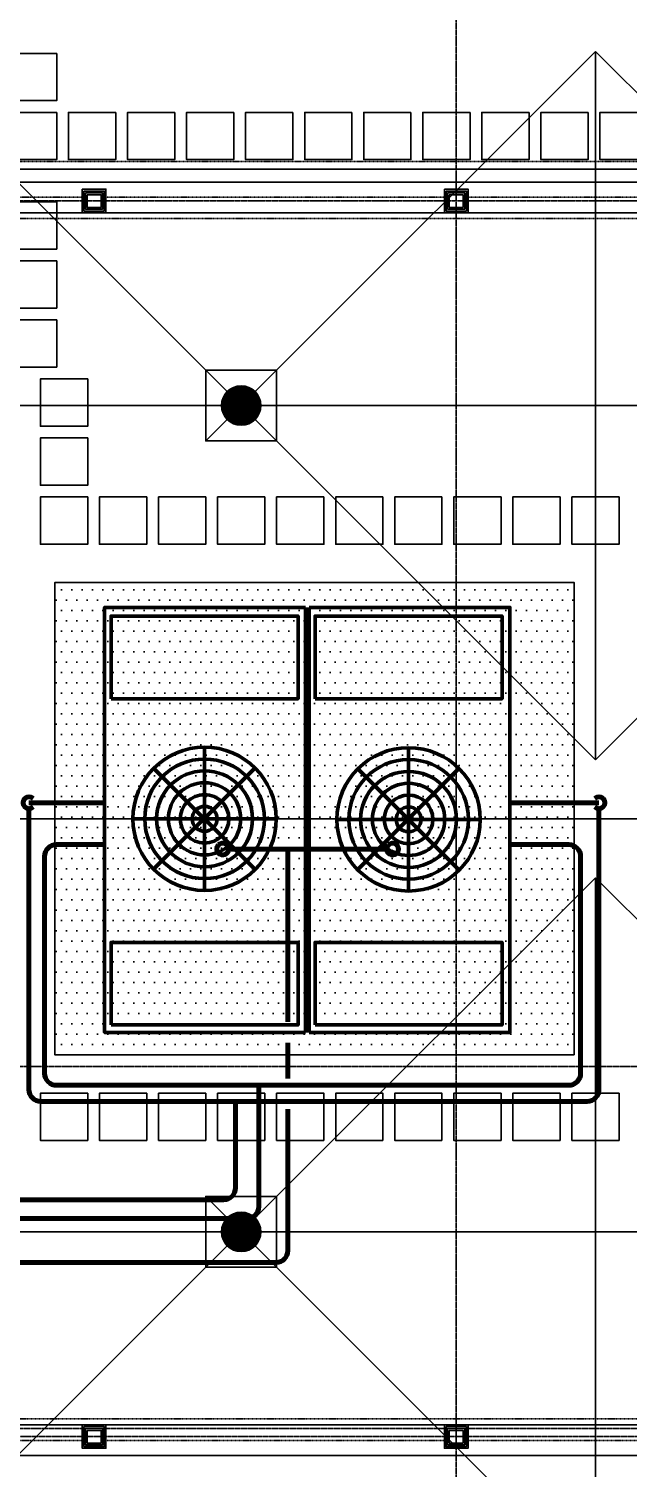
# Model space of a CAD drawing. Header units: inches. Extents: x 2704 to 6134, y 5265 to 7121.
# Drawn here: x 5106 to 5410, y 5670 to 6402 of the extents above; entities that cross this region are included whole.
import ezdxf

# ---------------------------------------------------------------- set-up
doc = ezdxf.new("R2010")
doc.units = ezdxf.units.IN
doc.header["$MEASUREMENT"] = 0
doc.header["$PDMODE"] = 34
doc.header["$PDSIZE"] = -5
doc.linetypes.add('CENTER2', pattern=[1.125, 0.75, -0.125, 0.125, -0.125])
doc.linetypes.add('HIDDEN2', pattern=[0.1875, 0.125, -0.0625])
doc.layers.get('0').update_dxf_attribs({"linetype": 'CONTINUOUS'})
doc.layers.get('DEFPOINTS').update_dxf_attribs({"linetype": 'CONTINUOUS'})
for name, color, linetype in [('A_0_BLDGRD', 66, 'CENTER2'), ('A_0_DIMTXT_MAIN', 4, 'CONTINUOUS'), ('A_9_SCREEN WALL', 32, 'CONTINUOUS'), ('A_MS_DRAINS', 7, 'CONTINUOUS'), ('A_MS_HATCH', 6, 'CONTINUOUS'), ('A_MS_HVAC', 2, 'CONTINUOUS'), ('A_MS_PAVERS', 1, 'CONTINUOUS'), ('A_MS_SLOPE_H', 3, 'CONTINUOUS'), ('A_MS_SLOPE_V', 1, 'CONTINUOUS'), ('columns', 2, 'CONTINUOUS')]:
    doc.layers.add(name, color=color, linetype=linetype)
doc.layers.add('M-Hvac-Eqpm', color=34, linetype='CONTINUOUS', lineweight=50)
doc.layers.add('M-Refg-Pipe', color=9, linetype='CONTINUOUS', lineweight=70)
doc.styles.add('ARCHITXT', font='architxt.shx')
doc.dimstyles.new('TICK', dxfattribs={"dimscale": 96, "dimtxt": 0.09375, "dimasz": 0.09375, "dimexe": 0.125, "dimexo": 0.125, "dimgap": 0.0625, "dimtad": 1, "dimdec": 6, "dimzin": 3, "dimdsep": 46, "dimlunit": 4, "dimtxsty": 'ARCHITXT', "dimblk1": 'ARCHTICK', "dimblk2": 'ARCHTICK', "dimsah": 1, "dimcen": 0, "dimdle": 0.125, "dimclrd": 256, "dimclre": 256, "dimclrt": 256, "dimadec": 0, "dimazin": 0, "dimtfac": 1, "dimtdec": 6, "dimtmove": 2, "dimatfit": 3, "dimldrblk": 'ARCHTICK', "dimfxl": 1, "dimfrac": 2, "dimtolj": 1, "dimtzin": 3, "dimarcsym": 0})
pattern_1 = [(180, (11635, 0), (-2.625, 5.25), [0, -5.25])]

# ---------------------------------------------------------------- blocks, each defined once
blk = doc.blocks.new('_ARCHTICK')
at = {"color": 0, "linetype": 'ByBlock', "const_width": 0.15}
blk.add_lwpolyline([(-0.5, -0.5), (0.5, 0.5)], dxfattribs=at)
blk = doc.blocks.new('*D28')
at = {"layer": 'A_0_DIMTXT_MAIN', "lineweight": -2, "transparency": 16777216}
for p, q in [((6063, 6702), (6063, 5298)), ((5715, 6690), (6075, 6690)), ((5355, 5310), (6075, 5310))]:
    blk.add_line(p, q, dxfattribs=at)
at = {"layer": 'DEFPOINTS', "color": 0, "transparency": 16777216}
for p in [(5703, 6690), (5343, 5310), (6063, 5310)]:
    blk.add_point(p, dxfattribs=at)
at = {"layer": 'A_0_DIMTXT_MAIN', "lineweight": -2, "transparency": 16777216, "xscale": 9, "yscale": 9, "zscale": 9}
for p, rotation in [((6063, 6690), 90), ((6063, 5310), 270)]:
    blk.add_blockref('_ARCHTICK', p, dxfattribs=dict(at, rotation=rotation))
at = {"layer": 'A_0_DIMTXT_MAIN', "transparency": 16777216, "insert": (6051.64, 6000), "char_height": 9, "attachment_point": 5, "rotation": 90, "style": 'ARCHITXT'}
blk.add_mtext('\\A1;115\'-0"', dxfattribs=at)
blk = doc.blocks.new('RD-20DIA')
at = {"layer": 'A_MS_HATCH'}
h = blk.add_hatch(dxfattribs=at)
h.set_pattern_fill('ANSI37', color=256, scale=4, angle=90, style=0)
h.set_pattern_definition([(135, (-6240, -5706), (-0.35355339, -0.35355339), []), (225, (-6240, -5706), (0.35355339, -0.35355339), [])])
edge = h.paths.add_edge_path()
edge.add_arc((0, 0), 10, 0, 360)
at = {"layer": 'A_MS_DRAINS', "color": 30}
for p, q in [((-18, -18), (18, 18)), ((18, -18), (-18, 18))]:
    blk.add_line(p, q, dxfattribs=at)
at = {"layer": 'A_MS_DRAINS'}
blk.add_lwpolyline([(18, -18), (-18, -18), (-18, 18), (18, 18)], close=True, dxfattribs=at)
blk.add_circle((0, 0), 10, dxfattribs=at)
blk = doc.blocks.new('GDIMARR')
blk.add_solid([(-1, 0.17), (-1, -0.17), (0, 0)])

msp = doc.modelspace()

# ---------------------------------------------------------------- hatches: boundary and pattern name
at = {"layer": 'A_MS_HVAC'}
h = msp.add_hatch(dxfattribs=at)
h.set_pattern_fill('DOTS', color=6, scale=84, style=0)
h.set_pattern_definition([(180, (12027, 1440), (-2.625, 5.25), [0, -5.25])])
h.paths.add_polyline_path([(4399.8997987, 6153.5), (4519.8997987, 6153.5), (4519.8997987, 6082.5), (4399.8997987, 6082.5)])
h.paths.add_polyline_path([(4399.8997987, 6082.5), (4363.8997987, 6082.5), (4363.8997987, 6153.5), (4399.8997987, 6153.5)])
h.paths.add_polyline_path([(4399.8997987, 6153.5), (4399.8997987, 6245.5), (4519.8997987, 6245.5), (4519.8997987, 6153.5)])
h.paths.add_polyline_path([(4469.1389205, 6220.3217166), (4469.1389205, 6229.3217166), (4445.1389205, 6229.3217166), (4445.1389205, 6220.3217166)], flags=16)
h.paths.add_polyline_path([(4399.8997987, 6245.5), (4399.8997987, 6305.5), (4519.8997987, 6305.5), (4519.8997987, 6245.5)])
h.paths.add_polyline_path([(5255.1016635, 6119.4439459), (5239.7188063, 6119.4439459), (5239.7188063, 6126.6439459), (5255.1016635, 6126.6439459)], flags=9)
h = msp.add_hatch(dxfattribs=at)
h.set_pattern_fill('DOTS', color=6, scale=84, style=0)
h.set_pattern_definition(pattern_1)
h.paths.add_polyline_path([(5383, 5880), (5119, 5880), (5119, 6120), (5383, 6120)])
h = msp.add_hatch(dxfattribs=at)
h.set_pattern_fill('DOTS', color=6, scale=84, style=0)
h.set_pattern_definition(pattern_1)
h.paths.add_polyline_path([(5263, 5880), (5239, 5880), (5239, 6120), (5263, 6120)])
h = msp.add_hatch(dxfattribs=at)
h.set_pattern_fill('DOTS', color=6, scale=84, style=0)
h.set_pattern_definition(pattern_1)
h.paths.add_polyline_path([(5383, 5880), (5263, 5880), (5263, 6120), (5383, 6120)])

# ---------------------------------------------------------------- linework, layer by layer
at = {"layer": 'A_0_BLDGRD'}
for p, q in [((5323, 6670), (5323, 5330)), ((3155, 6210), (5683, 6210)), ((3155, 5874), (5683, 5874)), ((3155, 5790), (5683, 5790)), ((3155, 5690), (5711, 5690))]:
    msp.add_line(p, q, dxfattribs=at)
at = {"layer": 'A_9_SCREEN WALL', "linetype": 'HIDDEN2'}
msp.add_line((5711.125, 6334.125), (4218.875, 6334.125), dxfattribs=at)
at = {"layer": 'A_9_SCREEN WALL'}
for p, q in [((5707.125, 6330.125), (4222.875, 6330.125)), ((5055.75, 6323.625), (5700.625, 6323.625)), ((5055.75, 5676.375), (5700.625, 5676.375))]:
    msp.add_line(p, q, dxfattribs=at)
at = {"layer": 'A_9_SCREEN WALL', "color": 66, "linetype": 'CENTER2'}
for p, q in [((4233.8817138, 6314), (5693, 6314)), ((5692.2093789, 5686), (4233.8817138, 5686))]:
    msp.add_line(p, q, dxfattribs=at)
at = {"layer": 'A_9_SCREEN WALL', "color": 2, "linetype": 'HIDDEN2'}
for p, q in [((5133, 6315.9970115), (4965, 6315.9970115)), ((5317, 6315.9970115), (5145, 6315.9970115)), ((5497, 6315.9970115), (5329, 6315.9970115)), ((5133, 5684.0029885), (4965, 5684.0029885)), ((5317, 5684.0029885), (5145, 5684.0029885)), ((5497, 5684.0029885), (5329, 5684.0029885))]:
    msp.add_line(p, q, dxfattribs=at)
at = {"layer": 'A_9_SCREEN WALL', "color": 2}
for points in [[(5133, 6320.0029885), (5145, 6320.0029885), (5145, 6307.9970115), (5133, 6307.9970115)], [(5133.8817138, 6319.0473235), (5144.2093789, 6319.0473235), (5144.2093789, 6308.8455662), (5133.8817138, 6308.8455662)], [(5317, 6320.0029885), (5329, 6320.0029885), (5329, 6307.9970115), (5317, 6307.9970115)], [(5317.8817138, 6319.0473235), (5328.2093789, 6319.0473235), (5328.2093789, 6308.8455662), (5317.8817138, 6308.8455662)], [(5133, 5692.0029885), (5145, 5692.0029885), (5145, 5679.9970115), (5133, 5679.9970115)], [(5133.8817138, 5691.0473235), (5144.2093789, 5691.0473235), (5144.2093789, 5680.8455662), (5133.8817138, 5680.8455662)], [(5317, 5692.0029885), (5329, 5692.0029885), (5329, 5679.9970115), (5317, 5679.9970115)], [(5317.8817138, 5691.0473235), (5328.2093789, 5691.0473235), (5328.2093789, 5680.8455662), (5317.8817138, 5680.8455662)]]:
    msp.add_lwpolyline(points, close=True, dxfattribs=at)
at = {"layer": 'A_9_SCREEN WALL'}
msp.add_lwpolyline([(5057.75, 6307.9970115), (5681, 6307.9970115), (5681, 5692.0029885), (5057.75, 5692.0029885)], dxfattribs=at)
at = {"layer": 'A_9_SCREEN WALL', "linetype": 'HIDDEN2'}
msp.add_lwpolyline([(5055.75, 6304.9970115), (5678, 6304.9970115), (5678, 5695.0029885), (5055.75, 5695.0029885)], dxfattribs=at)
at = {"layer": 'A_MS_HVAC'}
msp.add_line((5323, 6051), (5323, 5949), dxfattribs=at)
msp.add_lwpolyline([(5383, 5880), (5119, 5880), (5119, 6120), (5383, 6120)], close=True, dxfattribs=at)
at = {"layer": 'A_MS_PAVERS'}
for points in [[(5120, 6389), (5096, 6389), (5096, 6365), (5120, 6365)], [(5120, 6359), (5096, 6359), (5096, 6335), (5120, 6335)], [(5150, 6359), (5126, 6359), (5126, 6335), (5150, 6335)], [(5180, 6359), (5156, 6359), (5156, 6335), (5180, 6335)], [(5210, 6359), (5186, 6359), (5186, 6335), (5210, 6335)], [(5240, 6359), (5216, 6359), (5216, 6335), (5240, 6335)], [(5270, 6359), (5246, 6359), (5246, 6335), (5270, 6335)], [(5300, 6359), (5276, 6359), (5276, 6335), (5300, 6335)], [(5330, 6359), (5306, 6359), (5306, 6335), (5330, 6335)], [(5360, 6359), (5336, 6359), (5336, 6335), (5360, 6335)], [(5390, 6359), (5366, 6359), (5366, 6335), (5390, 6335)], [(5420, 6359), (5396, 6359), (5396, 6335), (5420, 6335)], [(5120, 6313.5190634), (5096, 6313.5190634), (5096, 6289.5190634), (5120, 6289.5190634)], [(5120, 6283.5190634), (5096, 6283.5190634), (5096, 6259.5190634), (5120, 6259.5190634)], [(5120, 6253.5190634), (5096, 6253.5190634), (5096, 6229.5190634), (5120, 6229.5190634)], [(5135.75, 6223.5190634), (5111.75, 6223.5190634), (5111.75, 6199.5190634), (5135.75, 6199.5190634)], [(5135.75, 6193.5190634), (5111.75, 6193.5190634), (5111.75, 6169.5190634), (5135.75, 6169.5190634)], [(5135.75, 6163.5190634), (5111.75, 6163.5190634), (5111.75, 6139.5190634), (5135.75, 6139.5190634)], [(5165.75, 6163.5190634), (5141.75, 6163.5190634), (5141.75, 6139.5190634), (5165.75, 6139.5190634)], [(5195.75, 6163.5190634), (5171.75, 6163.5190634), (5171.75, 6139.5190634), (5195.75, 6139.5190634)], [(5225.75, 6163.5190634), (5201.75, 6163.5190634), (5201.75, 6139.5190634), (5225.75, 6139.5190634)], [(5255.75, 6163.5190634), (5231.75, 6163.5190634), (5231.75, 6139.5190634), (5255.75, 6139.5190634)], [(5285.75, 6163.5190634), (5261.75, 6163.5190634), (5261.75, 6139.5190634), (5285.75, 6139.5190634)], [(5315.75, 6163.5190634), (5291.75, 6163.5190634), (5291.75, 6139.5190634), (5315.75, 6139.5190634)], [(5345.75, 6163.5190634), (5321.75, 6163.5190634), (5321.75, 6139.5190634), (5345.75, 6139.5190634)], [(5375.75, 6163.5190634), (5351.75, 6163.5190634), (5351.75, 6139.5190634), (5375.75, 6139.5190634)], [(5405.75, 6163.5190634), (5381.75, 6163.5190634), (5381.75, 6139.5190634), (5405.75, 6139.5190634)], [(5135.75, 5836.4809366), (5111.75, 5836.4809366), (5111.75, 5860.4809366), (5135.75, 5860.4809366)], [(5165.75, 5836.4809366), (5141.75, 5836.4809366), (5141.75, 5860.4809366), (5165.75, 5860.4809366)], [(5195.75, 5836.4809366), (5171.75, 5836.4809366), (5171.75, 5860.4809366), (5195.75, 5860.4809366)], [(5225.75, 5836.4809366), (5201.75, 5836.4809366), (5201.75, 5860.4809366), (5225.75, 5860.4809366)], [(5255.75, 5836.4809366), (5231.75, 5836.4809366), (5231.75, 5860.4809366), (5255.75, 5860.4809366)], [(5285.75, 5836.4809366), (5261.75, 5836.4809366), (5261.75, 5860.4809366), (5285.75, 5860.4809366)], [(5315.75, 5836.4809366), (5291.75, 5836.4809366), (5291.75, 5860.4809366), (5315.75, 5860.4809366)], [(5345.75, 5836.4809366), (5321.75, 5836.4809366), (5321.75, 5860.4809366), (5345.75, 5860.4809366)], [(5375.75, 5836.4809366), (5351.75, 5836.4809366), (5351.75, 5860.4809366), (5375.75, 5860.4809366)], [(5405.75, 5836.4809366), (5381.75, 5836.4809366), (5381.75, 5860.4809366), (5405.75, 5860.4809366)]]:
    msp.add_lwpolyline(points, close=True, dxfattribs=at)
at = {"layer": 'A_MS_SLOPE_H'}
for p, q in [((5393.75, 6390), (5393.75, 6030)), ((5057.75, 6210), (5693, 6210)), ((5687.5013528, 6000), (4575, 6000)), ((5393.75, 5610), (5393.75, 5970)), ((5057.75, 5790), (5693, 5790))]:
    msp.add_line(p, q, dxfattribs=at)
at = {"layer": 'A_MS_SLOPE_V'}
for p, q in [((4816.375, 6607.375), (5195.75, 6228)), ((5393.75, 6390), (5231.75, 6228)), ((5555.75, 6228), (5393.75, 6390)), ((5393.75, 6030), (5231.75, 6192)), ((5555.75, 6192), (5393.75, 6030)), ((5393.75, 5970), (5231.75, 5808)), ((5555.75, 5808), (5393.75, 5970)), ((4816.375, 5392.625), (5195.75, 5772)), ((5393.75, 5610), (5231.75, 5772))]:
    msp.add_line(p, q, dxfattribs=at)
at = {"layer": 'columns'}
for points in [[(5134.6086125, 6318.0823612), (5143.3171626, 6318.0823612), (5143.3171626, 6309.8263843), (5134.6086125, 6309.8263843)], [(5135.4903263, 6317.1266963), (5142.5265416, 6317.1266963), (5142.5265416, 6310.674939), (5135.4903263, 6310.674939)], [(5318.6086125, 6318.0823612), (5327.3171626, 6318.0823612), (5327.3171626, 6309.8263843), (5318.6086125, 6309.8263843)], [(5319.4903263, 6317.1266963), (5326.5265416, 6317.1266963), (5326.5265416, 6310.674939), (5319.4903263, 6310.674939)], [(5134.6086125, 5690.0823612), (5143.3171626, 5690.0823612), (5143.3171626, 5681.8263843), (5134.6086125, 5681.8263843)], [(5135.4903263, 5689.1266963), (5142.5265416, 5689.1266963), (5142.5265416, 5682.674939), (5135.4903263, 5682.674939)], [(5318.6086125, 5690.0823612), (5327.3171626, 5690.0823612), (5327.3171626, 5681.8263843), (5318.6086125, 5681.8263843)], [(5319.4903263, 5689.1266963), (5326.5265416, 5689.1266963), (5326.5265416, 5682.674939), (5319.4903263, 5682.674939)]]:
    msp.add_lwpolyline(points, close=True, dxfattribs=at)
at = {"layer": 'M-Hvac-Eqpm'}
for p, q in [((5246.405449, 5891.3744341), (5246.405449, 6107.3744341)), ((5248.2282338, 5891.3744341), (5248.2282338, 6107.3744341)), ((5195.1476365, 5963.5376542), (5195.1476365, 6036.3442759)), ((5298.8072945, 5963.2538618), (5298.8072945, 6036.0604835)), ((5169.1858699, 5974.29137), (5220.6679258, 6025.7734259)), ((5169.1858699, 6025.7734259), (5220.6679258, 5974.29137)), ((5272.8455279, 6025.4896336), (5324.3275838, 5974.0075777)), ((5272.8455279, 5974.0075777), (5324.3275838, 6025.4896336)), ((5158.7443256, 5999.940965), (5231.5509473, 5999.940965)), ((5262.4039836, 5999.6571727), (5335.2106053, 5999.6571727))]:
    msp.add_line(p, q, dxfattribs=at)
for points in [[(5246.405449, 5891.3744341), (5144.3168414, 5891.3744341), (5144.3168414, 6107.3744341), (5246.405449, 6107.3744341)], [(5248.2282338, 6107.3744341), (5350.3168414, 6107.3744341), (5350.3168414, 5891.3744341), (5248.2282338, 5891.3744341)]]:
    msp.add_lwpolyline(points, dxfattribs=at)
for points in [[(5147.6686877, 6061.0057667), (5242.6265852, 6061.0057667), (5242.6265852, 6102.9934037), (5147.6686877, 6102.9934037)], [(5251.3283457, 6061.0057667), (5346.2862432, 6061.0057667), (5346.2862432, 6102.9934037), (5251.3283457, 6102.9934037)], [(5147.6686877, 5895.1742019), (5242.6265852, 5895.1742019), (5242.6265852, 5937.161839), (5147.6686877, 5937.161839)], [(5251.3283457, 5895.1742019), (5346.2862432, 5895.1742019), (5346.2862432, 5937.161839), (5251.3283457, 5937.161839)]]:
    msp.add_lwpolyline(points, close=True, dxfattribs=at)
for centre, radius in [((5195.1476365, 5999.940965), 36.4033108), ((5298.8072945, 5999.6571727), 36.4033108), ((5195.1476365, 5999.940965), 30.388121), ((5298.8072945, 5999.6571727), 30.388121), ((5195.1476365, 5999.940965), 24.3729311), ((5298.8072945, 5999.6571727), 24.3729311), ((5195.1476365, 5999.940965), 18.3577412), ((5298.8072945, 5999.6571727), 18.3577412), ((5195.1476365, 5999.940965), 12.3425513), ((5298.8072945, 5999.6571727), 12.3425513), ((5195.1476365, 5999.940965), 6.3273615), ((5195.1476365, 5999.940965), 0.3121716), ((5298.8072945, 5999.6571727), 6.3273615), ((5298.8072945, 5999.6571727), 0.3121716)]:
    msp.add_circle(centre, radius, dxfattribs=at)
at = {"layer": 'M-Refg-Pipe'}
for p, q in [((5395.5337891, 6008.0873442), (5350.3168414, 6008.0873442)), ((5105.9330083, 6005.0873442), (5105.9330083, 5862.3051046)), ((5395.5337891, 6005.0873442), (5395.5337891, 5862.3051046)), ((5237.4833409, 5984.5599435), (5237.4833409, 5896.815979)), ((5237.4833409, 5886.0320648), (5237.4833409, 5867.9150886)), ((5222.7206985, 5802.8178232), (5222.7206985, 5864.5321023)), ((5389.5337891, 5856.3051046), (5111.9330083, 5856.3051046)), ((5210.8430834, 5812.3305016), (5210.8430834, 5856.3051046)), ((5237.4833409, 5852.3862501), (5237.4833409, 5780.4610209)), ((5027.1692892, 5806.3305016), (5204.8430834, 5806.3305016)), ((5023.6892892, 5796.8178232), (5216.7206985, 5796.8178232)), ((5231.4833409, 5774.4610209), (4982.5025296, 5774.4610209))]:
    msp.add_line(p, q, dxfattribs=at)
for points in [[(5105.9330083, 6008.0873442), (5144.3168414, 6008.0873442)], [(5237.4833409, 5984.5599435), (5207.3556317, 5984.5599435)], [(5287.6956604, 5984.5599435), (5237.4833409, 5984.5599435)]]:
    msp.add_lwpolyline(points, dxfattribs=at)
msp.add_lwpolyline([(5350.3168414, 5986.8401504), (5380.1776178, 5986.8401504, -0.4142135624), (5386.1776178, 5980.8401504), (5386.1776178, 5870.5321023, -0.4142135624), (5380.1776178, 5864.5321023), (5119.8600521, 5864.5321023, -0.4142135624), (5113.8600521, 5870.5321023), (5113.8600521, 5980.8401504, -0.4142135624), (5119.8600521, 5986.8401504), (5144.3168414, 5986.8401504)], format="xyb", dxfattribs=at)
for points in [[(5202.2343114, 5986.6812638, -2.4142135624), (5202.2343114, 5982.4386231, -0.4142135624)], [(5288.5743401, 5986.6812638, -2.4142135624), (5288.5743401, 5982.4386231, -0.4142135624)]]:
    msp.add_lwpolyline(points, format="xyb", close=True, dxfattribs=at)
for centre, radius, start, end in [((5105.9330083, 6008.0873442), 3, 45, 315), ((5395.5337891, 6008.0873442), 3, 225, 135), ((5111.9330083, 5862.3051046), 6, 180, 270), ((5389.5337891, 5862.3051046), 6, 270, 0), ((5204.8430834, 5812.3305016), 6, 270, 0), ((5216.7206985, 5802.8178232), 6, 270, 0), ((5231.4833409, 5780.4610209), 6, 270, 0)]:
    msp.add_arc(centre, radius, start, end, dxfattribs=at)

# ---------------------------------------------------------------- block references
at = {"rotation": 180.0000000000002}
msp.add_blockref('RD-20DIA', (5213.75, 6210), dxfattribs=at)
at = {"xscale": -1, "rotation": 359.9999999999998}
msp.add_blockref('RD-20DIA', (5213.75, 5790), dxfattribs=at)
at = {"layer": 'M-Refg-Pipe', "xscale": -6, "yscale": 6, "zscale": 6}
for p, rotation in [((5105.9330083, 5945.7051555), 270), ((5395.5337891, 5932.5419572), 270), ((5144.2782575, 5806.3305016), 180), ((5144.2782575, 5796.8178232), 180)]:
    msp.add_blockref('GDIMARR', p, dxfattribs=dict(at, rotation=rotation))
msp.add_blockref('GDIMARR', (5126.093755, 5774.4610209), dxfattribs=at)

# ---------------------------------------------------------------- dimensions: what is measured, and where the dimension line sits
at = {"layer": 'A_0_DIMTXT_MAIN'}
dim = msp.add_linear_dim(base=(6063, 5310), p1=(5703, 6690), p2=(5343, 5310), angle=270, dimstyle='TICK', dxfattribs=at)
dim.commit()
dim.dimension.update_dxf_attribs({"geometry": '*D28', "text_midpoint": (6051.6428571429, 6000)})

doc.saveas('drawing.dxf')
